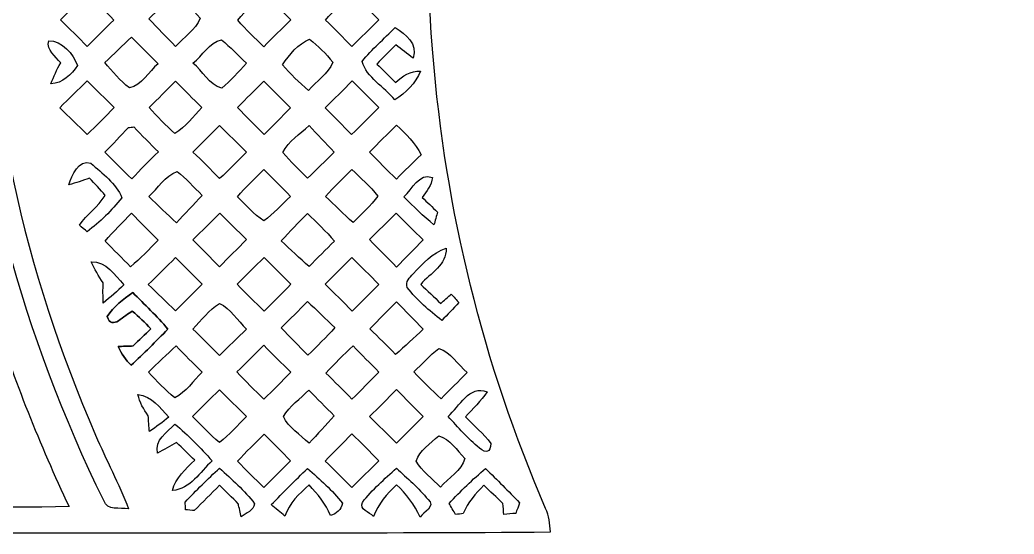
# Model space of a CAD drawing. Header units: centimetres. Extents: x -6 to 6, y -12.7 to 12.7.
# Drawn here: x -1.76 to 5.95, y -12.66 to -8.67 of the extents above; entities that cross this region are included whole.
import ezdxf

# ---------------------------------------------------------------- set-up
doc = ezdxf.new("R2010")
doc.units = ezdxf.units.CM
doc.header["$MEASUREMENT"] = 0
doc.layers.add('Camada 1', color=7, linetype='Continuous')

msp = doc.modelspace()

# ---------------------------------------------------------------- linework, layer by layer
at = {"layer": 'Camada 1', "color": 156}
for points, knots in [([(-5.97712, 12.61145), (-5.87657, 12.67354), (-5.75556, 12.64955), (-5.64373, 12.65342), (-5.64373, 12.65342), (-2.46803, 12.65166), (0.70767, 12.65484), (3.88301, 12.65166), (3.88301, 12.65166), (4.02802, 12.65696), (4.10527, 12.50844), (4.10491, 12.38073), (4.10491, 12.38073), (4.2552, 12.37403), (4.35044, 12.23256), (4.31799, 12.08898), (4.31799, 12.08898), (4.38572, 12.06394), (4.47462, 12.059), (4.51343, 11.98809), (4.51343, 11.98809), (4.55259, 11.92882), (4.53777, 11.85368), (4.5413, 11.78665), (4.5413, 11.78665), (4.69053, 11.77148), (4.77166, 11.63143), (4.74132, 11.49067), (4.74132, 11.49067), (4.80024, 11.45469), (4.88032, 11.43282), (4.90607, 11.36085), (4.90607, 11.36085), (4.94383, 11.29841), (4.91525, 11.22891), (4.89902, 11.16506), (4.89902, 11.16506), (4.96393, 11.13401), (5.04895, 11.11566), (5.08105, 11.04229), (5.08105, 11.04229), (5.12268, 10.97386), (5.0934, 10.89377), (5.07858, 10.82251), (5.07858, 10.82251), (5.13715, 10.79323), (5.20805, 10.77312), (5.24191, 10.71174), (5.24191, 10.71174), (5.29412, 10.64718), (5.26167, 10.56357), (5.24756, 10.4916), (5.24756, 10.4916), (5.30754, 10.45351), (5.37915, 10.41717), (5.39925, 10.34238), (5.39925, 10.34238), (5.43031, 10.275), (5.38373, 10.2055), (5.36928, 10.14059), (5.36928, 10.14059), (5.46135, 10.10884), (5.51885, 10.0344), (5.54955, 9.9448), (5.54955, 9.9448), (5.53366, 9.89541), (5.51885, 9.84566), (5.50438, 9.79592), (5.50438, 9.79592), (5.55449, 9.74831), (5.63068, 9.70808), (5.63562, 9.63048), (5.63562, 9.63048), (5.63845, 9.54122), (5.58765, 9.44033), (5.67513, 9.37471), (5.67513, 9.37471), (5.7605, 9.29357), (5.73088, 9.17186), (5.66208, 9.09072), (5.66208, 9.09072), (5.71641, 9.04487), (5.78696, 9.00324), (5.80002, 8.92633), (5.80002, 8.92633), (5.82436, 8.8466), (5.76932, 8.77675), (5.7291, 8.71361), (5.7291, 8.71361), (5.76579, 8.68009), (5.8039, 8.64729), (5.83564, 8.60813), (5.83564, 8.60813), (5.87058, 8.51746), (5.8314, 8.4268), (5.78908, 8.34707), (5.78908, 8.34707), (5.81659, 8.3259), (5.84446, 8.30509), (5.87268, 8.28428), (5.87268, 8.28428), (5.90549, 8.1802), (5.87375, 8.07896), (5.83282, 7.983), (5.83282, 7.983), (5.87162, 7.92056), (5.91431, 7.86024), (5.95066, 7.79604), (5.95066, 7.79604), (5.9175, 7.73499), (5.88186, 7.67503), (5.8427, 7.61753), (5.8427, 7.61753), (5.87974, 7.56214), (5.93831, 7.5124), (5.9443, 7.4422), (5.9443, 7.4422), (5.9309, 7.37658), (5.88926, 7.32189), (5.86527, 7.26052), (5.86527, 7.26052), (5.88186, 7.20302), (5.91007, 7.14903), (5.92313, 7.09012), (5.92313, 7.09012), (5.92949, 7.00475), (5.86317, 6.94619), (5.80884, 6.89151), (5.80884, 6.89151), (5.85328, 6.82837), (5.92242, 6.75674), (5.8935, 6.67208), (5.8935, 6.67208), (5.87869, 6.604), (5.81942, 6.56166), (5.77285, 6.51544), (5.77285, 6.51544), (5.88327, 6.40715), (5.86809, 6.22406), (5.73687, 6.14009), (5.73687, 6.14009), (5.78379, 6.06531), (5.80495, 5.97887), (5.78555, 5.89104), (5.78555, 5.89104), (5.55059, 3.70628), (4.6743, 1.64041), (3.54224, -0.22436), (3.54224, -0.22436), (2.84514, -1.43968), (2.31281, -2.74813), (1.9371, -4.09716), (1.9371, -4.09716), (1.50636, -5.66454), (1.30844, -7.30532), (1.44392, -8.92844), (1.44392, -8.92844), (1.54164, -10.14306), (1.83373, -11.34321), (2.3188, -12.46152), (2.3188, -12.46152), (2.34631, -12.51795), (2.3502, -12.58147), (2.35654, -12.64391), (2.35654, -12.64391), (-0.34536, -12.66048), (-3.04835, -12.6432), (-5.75062, -12.65061), (-5.75062, -12.65061), (-5.82824, -12.65273), (-5.90727, -12.64813), (-5.97712, -12.61075), (-5.97712, -12.61075), (-5.97675, -4.20334), (-5.97641, 4.20404), (-5.97712, 12.61145)], [0, 0, 0, 0, 0.0222222, 0.0222222, 0.0222222, 0.0222222, 0.0444444, 0.0444444, 0.0444444, 0.0444444, 0.0666667, 0.0666667, 0.0666667, 0.0666667, 0.0888889, 0.0888889, 0.0888889, 0.0888889, 0.1111111, 0.1111111, 0.1111111, 0.1111111, 0.1333333, 0.1333333, 0.1333333, 0.1333333, 0.1555556, 0.1555556, 0.1555556, 0.1555556, 0.1777778, 0.1777778, 0.1777778, 0.1777778, 0.2, 0.2, 0.2, 0.2, 0.2222222, 0.2222222, 0.2222222, 0.2222222, 0.2444444, 0.2444444, 0.2444444, 0.2444444, 0.2666667, 0.2666667, 0.2666667, 0.2666667, 0.2888889, 0.2888889, 0.2888889, 0.2888889, 0.3111111, 0.3111111, 0.3111111, 0.3111111, 0.3333333, 0.3333333, 0.3333333, 0.3333333, 0.3555556, 0.3555556, 0.3555556, 0.3555556, 0.3777778, 0.3777778, 0.3777778, 0.3777778, 0.4, 0.4, 0.4, 0.4, 0.4222222, 0.4222222, 0.4222222, 0.4222222, 0.4444444, 0.4444444, 0.4444444, 0.4444444, 0.4666667, 0.4666667, 0.4666667, 0.4666667, 0.4888889, 0.4888889, 0.4888889, 0.4888889, 0.5111111, 0.5111111, 0.5111111, 0.5111111, 0.5333333, 0.5333333, 0.5333333, 0.5333333, 0.5555556, 0.5555556, 0.5555556, 0.5555556, 0.5777778, 0.5777778, 0.5777778, 0.5777778, 0.6, 0.6, 0.6, 0.6, 0.6222222, 0.6222222, 0.6222222, 0.6222222, 0.6444444, 0.6444444, 0.6444444, 0.6444444, 0.6666667, 0.6666667, 0.6666667, 0.6666667, 0.6888889, 0.6888889, 0.6888889, 0.6888889, 0.7111111, 0.7111111, 0.7111111, 0.7111111, 0.7333333, 0.7333333, 0.7333333, 0.7333333, 0.7555556, 0.7555556, 0.7555556, 0.7555556, 0.7777778, 0.7777778, 0.7777778, 0.7777778, 0.8, 0.8, 0.8, 0.8, 0.8222222, 0.8222222, 0.8222222, 0.8222222, 0.8444444, 0.8444444, 0.8444444, 0.8444444, 0.8666667, 0.8666667, 0.8666667, 0.8666667, 0.8888889, 0.8888889, 0.8888889, 0.8888889, 0.9111111, 0.9111111, 0.9111111, 0.9111111, 0.9333333, 0.9333333, 0.9333333, 0.9333333, 0.9555556, 0.9555556, 0.9555556, 0.9555556, 1, 1, 1, 1]), ([(3.18981, 12.46187), (3.18981, 12.46187), (3.18981, 12.46187), (3.18981, 12.46187), (3.18981, 12.46187), (3.57823, 12.0463), (3.93276, 11.59827), (4.23016, 11.11285), (4.23016, 11.11285), (4.91348, 10.00794), (5.30331, 8.71078), (5.27649, 7.40762), (5.27649, 7.40762), (5.27295, 6.6107), (5.07259, 5.83247), (4.87539, 5.06552), (4.87539, 5.06552), (4.65912, 4.26225), (4.3635, 3.47627), (3.95111, 2.75201), (3.95111, 2.75201), (3.59409, 2.1216), (3.15736, 1.53775), (2.66805, 1.00365), (2.66805, 1.00365), (2.29164, 0.57996), (1.86584, 0.20284), (1.49436, -0.22577), (1.49436, -0.22577), (0.49318, -1.33173), (-0.38664, -2.54599), (-1.14511, -3.8301), (-1.14511, -3.8301), (-1.89335, -5.19606), (-2.22815, -6.77333), (-2.16853, -8.32555), (-2.16853, -8.32555), (-2.11349, -9.73912), (-1.73002, -11.13155), (-1.10737, -12.39872), (-1.10737, -12.39872), (-1.07879, -12.48304), (-0.98071, -12.4527), (-0.91369, -12.46328), (-0.91369, -12.46328), (-0.98953, -12.26855), (-1.08973, -12.08475), (-1.16981, -11.89214), (-1.16981, -11.89214), (-1.72261, -10.62708), (-2.032, -9.25018), (-2.02177, -7.86765), (-2.02177, -7.86765), (-1.99707, -6.47381), (-1.6591, -5.07576), (-0.9779, -3.85514), (-0.9779, -3.85514), (-0.2166, -2.57281), (0.66781, -1.36243), (1.67323, -0.26034), (1.67323, -0.26034), (2.06974, 0.18908), (2.52165, 0.58666), (2.91287, 1.04104), (2.91287, 1.04104), (3.39443, 1.58537), (3.82198, 2.17981), (4.16806, 2.81939), (4.16806, 2.81939), (4.53989, 3.50166), (4.81224, 4.23474), (5.01755, 4.98298), (5.01755, 4.98298), (5.18018, 5.59647), (5.33118, 6.21595), (5.40278, 6.84776), (5.40278, 6.84776), (5.42642, 7.04532), (5.41197, 7.24534), (5.44159, 7.44254), (5.44159, 7.44254), (5.41867, 7.7477), (5.42924, 8.05532), (5.38127, 8.35836), (5.38127, 8.35836), (5.19182, 9.89541), (4.44887, 11.33475), (3.39901, 12.46152), (3.39901, 12.46152), (3.3288, 12.46116), (3.25931, 12.46116), (3.18981, 12.46187)], [0, 0, 0, 0, 0.0416667, 0.0416667, 0.0416667, 0.0416667, 0.0833333, 0.0833333, 0.0833333, 0.0833333, 0.125, 0.125, 0.125, 0.125, 0.1666667, 0.1666667, 0.1666667, 0.1666667, 0.2083333, 0.2083333, 0.2083333, 0.2083333, 0.25, 0.25, 0.25, 0.25, 0.2916667, 0.2916667, 0.2916667, 0.2916667, 0.3333333, 0.3333333, 0.3333333, 0.3333333, 0.375, 0.375, 0.375, 0.375, 0.4166667, 0.4166667, 0.4166667, 0.4166667, 0.4583333, 0.4583333, 0.4583333, 0.4583333, 0.5, 0.5, 0.5, 0.5, 0.5416667, 0.5416667, 0.5416667, 0.5416667, 0.5833333, 0.5833333, 0.5833333, 0.5833333, 0.625, 0.625, 0.625, 0.625, 0.6666667, 0.6666667, 0.6666667, 0.6666667, 0.7083333, 0.7083333, 0.7083333, 0.7083333, 0.75, 0.75, 0.75, 0.75, 0.7916667, 0.7916667, 0.7916667, 0.7916667, 0.8333333, 0.8333333, 0.8333333, 0.8333333, 0.875, 0.875, 0.875, 0.875, 0.9166667, 0.9166667, 0.9166667, 0.9166667, 1, 1, 1, 1]), ([(-1.44144, -8.67268), (-1.44144, -8.67268), (-1.44144, -8.67268), (-1.44144, -8.67268), (-1.44144, -8.67268), (-1.37195, -8.74077), (-1.30245, -8.80921), (-1.23437, -8.87906), (-1.23437, -8.87906), (-1.16662, -8.80957), (-1.09784, -8.74077), (-1.02799, -8.67339), (-1.02799, -8.67339), (-1.09677, -8.60283), (-1.16592, -8.53298), (-1.23506, -8.46278), (-1.23506, -8.46278), (-1.30352, -8.53298), (-1.37337, -8.60178), (-1.44144, -8.67268)], [0, 0, 0, 0, 0.1666667, 0.1666667, 0.1666667, 0.1666667, 0.3333333, 0.3333333, 0.3333333, 0.3333333, 0.5, 0.5, 0.5, 0.5, 0.6666667, 0.6666667, 0.6666667, 0.6666667, 1, 1, 1, 1]), ([(-0.55421, -8.46313), (-0.55421, -8.46313), (-0.55421, -8.46313), (-0.55421, -8.46313), (-0.55421, -8.46313), (-0.62159, -8.53015), (-0.68862, -8.5972), (-0.75671, -8.66352), (-0.75671, -8.66352), (-0.68932, -8.73653), (-0.61948, -8.80674), (-0.55033, -8.87801), (-0.55033, -8.87801), (-0.48789, -8.80568), (-0.39299, -8.75205), (-0.35947, -8.65998), (-0.35947, -8.65998), (-0.41839, -8.58838), (-0.48753, -8.52664), (-0.55421, -8.46313)], [0, 0, 0, 0, 0.1666667, 0.1666667, 0.1666667, 0.1666667, 0.3333333, 0.3333333, 0.3333333, 0.3333333, 0.5, 0.5, 0.5, 0.5, 0.6666667, 0.6666667, 0.6666667, 0.6666667, 1, 1, 1, 1]), ([(-0.06631, -8.67445), (-0.06631, -8.67445), (-0.06631, -8.67445), (-0.06631, -8.67445), (-0.06631, -8.67445), (-0.00528, -8.74854), (0.06667, -8.81274), (0.13475, -8.88047), (0.13475, -8.88047), (0.20355, -8.80991), (0.2734, -8.74077), (0.34395, -8.67233), (0.34395, -8.67233), (0.27552, -8.60142), (0.20601, -8.53193), (0.13687, -8.46208), (0.13687, -8.46208), (0.06702, -8.53086), (-0.00706, -8.59613), (-0.06631, -8.67445)], [0, 0, 0, 0, 0.1666667, 0.1666667, 0.1666667, 0.1666667, 0.3333333, 0.3333333, 0.3333333, 0.3333333, 0.5, 0.5, 0.5, 0.5, 0.6666667, 0.6666667, 0.6666667, 0.6666667, 1, 1, 1, 1]), ([(0.611, -8.67339), (0.611, -8.67339), (0.611, -8.67339), (0.611, -8.67339), (0.611, -8.67339), (0.68085, -8.74041), (0.7493, -8.80957), (0.81633, -8.87976), (0.81633, -8.87976), (0.88618, -8.81062), (0.95603, -8.74182), (1.02588, -8.67304), (1.02588, -8.67304), (0.95708, -8.60178), (0.88688, -8.53227), (0.81704, -8.46278), (0.81704, -8.46278), (0.74824, -8.53298), (0.67944, -8.60319), (0.611, -8.67339)], [0, 0, 0, 0, 0.1666667, 0.1666667, 0.1666667, 0.1666667, 0.3333333, 0.3333333, 0.3333333, 0.3333333, 0.5, 0.5, 0.5, 0.5, 0.6666667, 0.6666667, 0.6666667, 0.6666667, 1, 1, 1, 1]), ([(1.15147, -8.7323), (1.15147, -8.7323), (1.15147, -8.7323), (1.15147, -8.7323), (1.15147, -8.7323), (1.06539, -8.81873), (0.97296, -8.89987), (0.89534, -8.99478), (0.89534, -8.99478), (0.93203, -9.1193), (1.0682, -9.19198), (1.14969, -9.29181), (1.14969, -9.29181), (1.23437, -9.23678), (1.31056, -9.16515), (1.34937, -9.06992), (1.34937, -9.06992), (1.27105, -9.06356), (1.21038, -9.10766), (1.15605, -9.15775), (1.15605, -9.15775), (1.10771, -9.10978), (1.05974, -9.0618), (1.01141, -9.01452), (1.01141, -9.01452), (1.05938, -8.96408), (1.10808, -8.91433), (1.15746, -8.86495), (1.15746, -8.86495), (1.2012, -8.89952), (1.24566, -8.93409), (1.2908, -8.96796), (1.2908, -8.96796), (1.33173, -8.85472), (1.23331, -8.78592), (1.15147, -8.7323)], [0, 0, 0, 0, 0.1, 0.1, 0.1, 0.1, 0.2, 0.2, 0.2, 0.2, 0.3, 0.3, 0.3, 0.3, 0.4, 0.4, 0.4, 0.4, 0.5, 0.5, 0.5, 0.5, 0.6, 0.6, 0.6, 0.6, 0.7, 0.7, 0.7, 0.7, 0.8, 0.8, 0.8, 0.8, 1, 1, 1, 1]), ([(-1.53387, -8.83496), (-1.53387, -8.83496), (-1.53387, -8.83496), (-1.53387, -8.83496), (-1.53387, -8.83496), (-1.55187, -8.90975), (-1.48061, -8.95385), (-1.44073, -9.00535), (-1.44073, -9.00535), (-1.47002, -9.05722), (-1.49647, -9.11119), (-1.51623, -9.16798), (-1.51623, -9.16798), (-1.42451, -9.16445), (-1.3589, -9.09637), (-1.30915, -9.02616), (-1.30915, -9.02616), (-1.34549, -8.93726), (-1.4284, -8.83038), (-1.53387, -8.83496)], [0, 0, 0, 0, 0.1666667, 0.1666667, 0.1666667, 0.1666667, 0.3333333, 0.3333333, 0.3333333, 0.3333333, 0.5, 0.5, 0.5, 0.5, 0.6666667, 0.6666667, 0.6666667, 0.6666667, 1, 1, 1, 1]), ([(-1.0996, -9.00394), (-1.0996, -9.00394), (-1.0996, -9.00394), (-1.0996, -9.00394), (-1.0996, -9.00394), (-1.03823, -9.07133), (-0.98, -9.1433), (-0.90805, -9.20009), (-0.90805, -9.20009), (-0.81104, -9.17999), (-0.75952, -9.07238), (-0.68545, -9.01242), (-0.68545, -9.01242), (-0.75459, -8.94396), (-0.82373, -8.87589), (-0.89076, -8.80568), (-0.89076, -8.80568), (-0.96097, -8.87095), (-1.03011, -8.93797), (-1.0996, -9.00394)], [0, 0, 0, 0, 0.1666667, 0.1666667, 0.1666667, 0.1666667, 0.3333333, 0.3333333, 0.3333333, 0.3333333, 0.5, 0.5, 0.5, 0.5, 0.6666667, 0.6666667, 0.6666667, 0.6666667, 1, 1, 1, 1]), ([(-0.41521, -9.00711), (-0.41521, -9.00711), (-0.41521, -9.00711), (-0.41521, -9.00711), (-0.41521, -9.00711), (-0.34149, -9.07026), (-0.28963, -9.17363), (-0.19261, -9.20184), (-0.19261, -9.20184), (-0.12206, -9.14435), (-0.06278, -9.07486), (-0.00105, -9.00852), (-0.00105, -9.00852), (-0.0649, -8.94715), (-0.12488, -8.88188), (-0.19437, -8.82685), (-0.19437, -8.82685), (-0.28892, -8.84802), (-0.34079, -8.95103), (-0.41521, -9.00711)], [0, 0, 0, 0, 0.1666667, 0.1666667, 0.1666667, 0.1666667, 0.3333333, 0.3333333, 0.3333333, 0.3333333, 0.5, 0.5, 0.5, 0.5, 0.6666667, 0.6666667, 0.6666667, 0.6666667, 1, 1, 1, 1]), ([(0.27869, -9.02017), (0.27869, -9.02017), (0.27869, -9.02017), (0.27869, -9.02017), (0.27869, -9.02017), (0.33867, -9.09319), (0.40993, -9.15563), (0.47978, -9.21948), (0.47978, -9.21948), (0.54151, -9.14681), (0.63324, -9.09109), (0.66815, -9.00041), (0.66815, -9.00041), (0.6156, -8.93444), (0.55597, -8.87411), (0.4893, -8.82297), (0.4893, -8.82297), (0.39828, -8.85577), (0.33301, -8.94291), (0.27869, -9.02017)], [0, 0, 0, 0, 0.1666667, 0.1666667, 0.1666667, 0.1666667, 0.3333333, 0.3333333, 0.3333333, 0.3333333, 0.5, 0.5, 0.5, 0.5, 0.6666667, 0.6666667, 0.6666667, 0.6666667, 1, 1, 1, 1]), ([(-1.44673, -9.35319), (-1.44673, -9.35319), (-1.44673, -9.35319), (-1.44673, -9.35319), (-1.44673, -9.35319), (-1.37795, -9.42445), (-1.30598, -9.49289), (-1.23472, -9.56203), (-1.23472, -9.56203), (-1.16487, -9.49254), (-1.09502, -9.42304), (-1.02658, -9.35214), (-1.02658, -9.35214), (-1.09643, -9.28334), (-1.16521, -9.21349), (-1.23472, -9.14435), (-1.23472, -9.14435), (-1.30598, -9.21315), (-1.37653, -9.28299), (-1.44673, -9.35319)], [0, 0, 0, 0, 0.1666667, 0.1666667, 0.1666667, 0.1666667, 0.3333333, 0.3333333, 0.3333333, 0.3333333, 0.5, 0.5, 0.5, 0.5, 0.6666667, 0.6666667, 0.6666667, 0.6666667, 1, 1, 1, 1]), ([(-0.7553, -9.35214), (-0.7553, -9.35214), (-0.7553, -9.35214), (-0.7553, -9.35214), (-0.7553, -9.35214), (-0.69074, -9.42057), (-0.6283, -9.49147), (-0.55597, -9.55216), (-0.55597, -9.55216), (-0.47237, -9.50136), (-0.41205, -9.42233), (-0.34536, -9.35214), (-0.34536, -9.35214), (-0.41451, -9.28475), (-0.4826, -9.21561), (-0.55104, -9.14788), (-0.55104, -9.14788), (-0.61877, -9.21631), (-0.6865, -9.28441), (-0.7553, -9.35214)], [0, 0, 0, 0, 0.1666667, 0.1666667, 0.1666667, 0.1666667, 0.3333333, 0.3333333, 0.3333333, 0.3333333, 0.5, 0.5, 0.5, 0.5, 0.6666667, 0.6666667, 0.6666667, 0.6666667, 1, 1, 1, 1]), ([(-0.0702, -9.35214), (-0.0702, -9.35214), (-0.0702, -9.35214), (-0.0702, -9.35214), (-0.0702, -9.35214), (-0.00282, -9.42304), (0.06667, -9.49218), (0.13723, -9.56027), (0.13723, -9.56027), (0.2053, -9.49147), (0.27374, -9.4234), (0.34113, -9.35389), (0.34113, -9.35389), (0.27164, -9.28582), (0.20284, -9.21666), (0.13441, -9.14788), (0.13441, -9.14788), (0.06526, -9.21526), (-0.00212, -9.28404), (-0.0702, -9.35214)], [0, 0, 0, 0, 0.1666667, 0.1666667, 0.1666667, 0.1666667, 0.3333333, 0.3333333, 0.3333333, 0.3333333, 0.5, 0.5, 0.5, 0.5, 0.6666667, 0.6666667, 0.6666667, 0.6666667, 1, 1, 1, 1]), ([(0.60995, -9.3546), (0.60995, -9.3546), (0.60995, -9.3546), (0.60995, -9.3546), (0.60995, -9.3546), (0.67768, -9.42374), (0.74612, -9.49254), (0.81455, -9.56168), (0.81455, -9.56168), (0.88511, -9.49184), (0.95603, -9.42233), (1.02517, -9.35107), (1.02517, -9.35107), (0.95637, -9.28193), (0.88759, -9.21315), (0.81774, -9.14541), (0.81774, -9.14541), (0.74894, -9.21561), (0.68014, -9.28582), (0.60995, -9.3546)], [0, 0, 0, 0, 0.1666667, 0.1666667, 0.1666667, 0.1666667, 0.3333333, 0.3333333, 0.3333333, 0.3333333, 0.5, 0.5, 0.5, 0.5, 0.6666667, 0.6666667, 0.6666667, 0.6666667, 1, 1, 1, 1]), ([(-0.91617, -9.50665), (-0.91617, -9.50665), (-0.91617, -9.50665), (-0.91617, -9.50665), (-0.91617, -9.50665), (-0.97579, -9.57155), (-1.03681, -9.63507), (-1.09748, -9.69926), (-1.09748, -9.69926), (-1.02834, -9.76736), (-0.96026, -9.83684), (-0.89005, -9.90423), (-0.89005, -9.90423), (-0.82196, -9.83438), (-0.75318, -9.76524), (-0.68367, -9.6968), (-0.68367, -9.6968), (-0.74682, -9.63153), (-0.81138, -9.56768), (-0.87417, -9.50277), (-0.87417, -9.50277), (-0.88477, -9.50382), (-0.90557, -9.5056), (-0.91617, -9.50665)], [0, 0, 0, 0, 0.1428571, 0.1428571, 0.1428571, 0.1428571, 0.2857143, 0.2857143, 0.2857143, 0.2857143, 0.4285714, 0.4285714, 0.4285714, 0.4285714, 0.5714286, 0.5714286, 0.5714286, 0.5714286, 0.7142857, 0.7142857, 0.7142857, 0.7142857, 1, 1, 1, 1]), ([(-0.41521, -9.69751), (-0.41521, -9.69751), (-0.41521, -9.69751), (-0.41521, -9.69751), (-0.41521, -9.69751), (-0.34536, -9.76524), (-0.27727, -9.83438), (-0.20849, -9.90353), (-0.20849, -9.90353), (-0.13864, -9.8358), (-0.06984, -9.76665), (-0.00034, -9.69892), (-0.00034, -9.69892), (-0.0695, -9.62837), (-0.13935, -9.55922), (-0.20954, -9.49113), (-0.20954, -9.49113), (-0.27834, -9.55957), (-0.34712, -9.628), (-0.41521, -9.69751)], [0, 0, 0, 0, 0.1666667, 0.1666667, 0.1666667, 0.1666667, 0.3333333, 0.3333333, 0.3333333, 0.3333333, 0.5, 0.5, 0.5, 0.5, 0.6666667, 0.6666667, 0.6666667, 0.6666667, 1, 1, 1, 1]), ([(0.28222, -9.69997), (0.28222, -9.69997), (0.28222, -9.69997), (0.28222, -9.69997), (0.28222, -9.69997), (0.33972, -9.77229), (0.40886, -9.83473), (0.47378, -9.90106), (0.47378, -9.90106), (0.54327, -9.83438), (0.61066, -9.76595), (0.6798, -9.69926), (0.6798, -9.69926), (0.61453, -9.63012), (0.54926, -9.56132), (0.48472, -9.49218), (0.48472, -9.49218), (0.41451, -9.55781), (0.32666, -9.61214), (0.28222, -9.69997)], [0, 0, 0, 0, 0.1666667, 0.1666667, 0.1666667, 0.1666667, 0.3333333, 0.3333333, 0.3333333, 0.3333333, 0.5, 0.5, 0.5, 0.5, 0.6666667, 0.6666667, 0.6666667, 0.6666667, 1, 1, 1, 1]), ([(0.9532, -9.69856), (0.9532, -9.69856), (0.9532, -9.69856), (0.9532, -9.69856), (0.9532, -9.69856), (1.022, -9.76841), (1.09149, -9.83791), (1.16204, -9.90635), (1.16204, -9.90635), (1.22555, -9.8432), (1.28834, -9.77935), (1.35361, -9.71797), (1.35361, -9.71797), (1.30986, -9.62625), (1.23472, -9.55745), (1.16311, -9.48796), (1.16311, -9.48796), (1.0929, -9.55781), (1.022, -9.62695), (0.9532, -9.69856)], [0, 0, 0, 0, 0.1666667, 0.1666667, 0.1666667, 0.1666667, 0.3333333, 0.3333333, 0.3333333, 0.3333333, 0.5, 0.5, 0.5, 0.5, 0.6666667, 0.6666667, 0.6666667, 0.6666667, 1, 1, 1, 1]), ([(-1.37724, -9.95079), (-1.37724, -9.95079), (-1.37724, -9.95079), (-1.37724, -9.95079), (-1.37724, -9.95079), (-1.32291, -9.93668), (-1.26965, -9.91904), (-1.21708, -9.89965), (-1.21708, -9.89965), (-1.17581, -9.94339), (-1.13312, -9.98643), (-1.09573, -10.03477), (-1.09573, -10.03477), (-1.15111, -10.12119), (-1.23754, -10.18117), (-1.29611, -10.26548), (-1.29611, -10.26548), (-1.28093, -10.27782), (-1.25095, -10.30252), (-1.23577, -10.31487), (-1.23577, -10.31487), (-1.13454, -10.24042), (-1.04634, -10.14906), (-0.96626, -10.0524), (-0.96626, -10.0524), (-1.00999, -9.94021), (-1.11865, -9.86296), (-1.20685, -9.78358), (-1.20685, -9.78358), (-1.30315, -9.7536), (-1.35361, -9.87812), (-1.37724, -9.95079)], [0, 0, 0, 0, 0.1111111, 0.1111111, 0.1111111, 0.1111111, 0.2222222, 0.2222222, 0.2222222, 0.2222222, 0.3333333, 0.3333333, 0.3333333, 0.3333333, 0.4444444, 0.4444444, 0.4444444, 0.4444444, 0.5555556, 0.5555556, 0.5555556, 0.5555556, 0.6666667, 0.6666667, 0.6666667, 0.6666667, 0.7777778, 0.7777778, 0.7777778, 0.7777778, 1, 1, 1, 1]), ([(-0.75671, -10.04252), (-0.75671, -10.04252), (-0.75671, -10.04252), (-0.75671, -10.04252), (-0.75671, -10.04252), (-0.68615, -10.11061), (-0.61595, -10.17905), (-0.54363, -10.24573), (-0.54363, -10.24573), (-0.4773, -10.17481), (-0.40957, -10.10532), (-0.3443, -10.03335), (-0.3443, -10.03335), (-0.40852, -9.9702), (-0.46777, -9.90211), (-0.53869, -9.84708), (-0.53869, -9.84708), (-0.63112, -9.88342), (-0.6865, -9.9762), (-0.75671, -10.04252)], [0, 0, 0, 0, 0.1666667, 0.1666667, 0.1666667, 0.1666667, 0.3333333, 0.3333333, 0.3333333, 0.3333333, 0.5, 0.5, 0.5, 0.5, 0.6666667, 0.6666667, 0.6666667, 0.6666667, 1, 1, 1, 1]), ([(-0.0702, -10.04359), (-0.0702, -10.04359), (-0.0702, -10.04359), (-0.0702, -10.04359), (-0.0702, -10.04359), (-0.00494, -10.10813), (0.05644, -10.17905), (0.13404, -10.2302), (0.13404, -10.2302), (0.21061, -10.17622), (0.27305, -10.10532), (0.34042, -10.04076), (0.34042, -10.04076), (0.27269, -9.97055), (0.20389, -9.90141), (0.13511, -9.83262), (0.13511, -9.83262), (0.06349, -9.89999), (-0.00494, -9.96984), (-0.0702, -10.04359)], [0, 0, 0, 0, 0.1666667, 0.1666667, 0.1666667, 0.1666667, 0.3333333, 0.3333333, 0.3333333, 0.3333333, 0.5, 0.5, 0.5, 0.5, 0.6666667, 0.6666667, 0.6666667, 0.6666667, 1, 1, 1, 1]), ([(0.61136, -10.04076), (0.61136, -10.04076), (0.61136, -10.04076), (0.61136, -10.04076), (0.61136, -10.04076), (0.68297, -10.10849), (0.75318, -10.17763), (0.82549, -10.24466), (0.82549, -10.24466), (0.89041, -10.17658), (0.96343, -10.11519), (1.01811, -10.03828), (1.01811, -10.03828), (0.95778, -9.96244), (0.88547, -9.89858), (0.81667, -9.83156), (0.81667, -9.83156), (0.74789, -9.90106), (0.67944, -9.97055), (0.61136, -10.04076)], [0, 0, 0, 0, 0.1666667, 0.1666667, 0.1666667, 0.1666667, 0.3333333, 0.3333333, 0.3333333, 0.3333333, 0.5, 0.5, 0.5, 0.5, 0.6666667, 0.6666667, 0.6666667, 0.6666667, 1, 1, 1, 1]), ([(1.22061, -10.04359), (1.22061, -10.04359), (1.22061, -10.04359), (1.22061, -10.04359), (1.22061, -10.04359), (1.29433, -10.12013), (1.37054, -10.19457), (1.45308, -10.26195), (1.45308, -10.26195), (1.46015, -10.23725), (1.47355, -10.18716), (1.48061, -10.16246), (1.48061, -10.16246), (1.44073, -10.12437), (1.40088, -10.08591), (1.36102, -10.04887), (1.36102, -10.04887), (1.39276, -10.00054), (1.43756, -9.95539), (1.44073, -9.89436), (1.44073, -9.89436), (1.33667, -9.85555), (1.28481, -9.98502), (1.22061, -10.04359)], [0, 0, 0, 0, 0.1428571, 0.1428571, 0.1428571, 0.1428571, 0.2857143, 0.2857143, 0.2857143, 0.2857143, 0.4285714, 0.4285714, 0.4285714, 0.4285714, 0.5714286, 0.5714286, 0.5714286, 0.5714286, 0.7142857, 0.7142857, 0.7142857, 0.7142857, 1, 1, 1, 1]), ([(-1.09714, -10.38789), (-1.09714, -10.38789), (-1.09714, -10.38789), (-1.09714, -10.38789), (-1.09714, -10.38789), (-1.03046, -10.45386), (-0.96448, -10.52054), (-0.89853, -10.58791), (-0.89853, -10.58791), (-0.82444, -10.52125), (-0.75318, -10.45138), (-0.68403, -10.37978), (-0.68403, -10.37978), (-0.75388, -10.31098), (-0.82337, -10.2422), (-0.89076, -10.17198), (-0.89076, -10.17198), (-0.96202, -10.24149), (-1.03222, -10.31239), (-1.09714, -10.38789)], [0, 0, 0, 0, 0.1666667, 0.1666667, 0.1666667, 0.1666667, 0.3333333, 0.3333333, 0.3333333, 0.3333333, 0.5, 0.5, 0.5, 0.5, 0.6666667, 0.6666667, 0.6666667, 0.6666667, 1, 1, 1, 1]), ([(-0.41592, -10.37766), (-0.41592, -10.37766), (-0.41592, -10.37766), (-0.41592, -10.37766), (-0.41592, -10.37766), (-0.34783, -10.44751), (-0.27869, -10.51701), (-0.2099, -10.58686), (-0.2099, -10.58686), (-0.1397, -10.51665), (-0.06984, -10.44645), (-0.0007, -10.3759), (-0.0007, -10.3759), (-0.06984, -10.30781), (-0.13899, -10.23972), (-0.20813, -10.17198), (-0.20813, -10.17198), (-0.27622, -10.24149), (-0.34571, -10.30993), (-0.41592, -10.37766)], [0, 0, 0, 0, 0.1666667, 0.1666667, 0.1666667, 0.1666667, 0.3333333, 0.3333333, 0.3333333, 0.3333333, 0.5, 0.5, 0.5, 0.5, 0.6666667, 0.6666667, 0.6666667, 0.6666667, 1, 1, 1, 1]), ([(0.26952, -10.38684), (0.26952, -10.38684), (0.26952, -10.38684), (0.26952, -10.38684), (0.26952, -10.38684), (0.34113, -10.45316), (0.41168, -10.52054), (0.48436, -10.58579), (0.48436, -10.58579), (0.54926, -10.51877), (0.61524, -10.45209), (0.68262, -10.38754), (0.68262, -10.38754), (0.6156, -10.31309), (0.54468, -10.24183), (0.47237, -10.17305), (0.47237, -10.17305), (0.40464, -10.24395), (0.33513, -10.3138), (0.26952, -10.38684)], [0, 0, 0, 0, 0.1666667, 0.1666667, 0.1666667, 0.1666667, 0.3333333, 0.3333333, 0.3333333, 0.3333333, 0.5, 0.5, 0.5, 0.5, 0.6666667, 0.6666667, 0.6666667, 0.6666667, 1, 1, 1, 1]), ([(0.95391, -10.37624), (0.95391, -10.37624), (0.95391, -10.37624), (0.95391, -10.37624), (0.95391, -10.37624), (1.0227, -10.44787), (1.09361, -10.51806), (1.16311, -10.58932), (1.16311, -10.58932), (1.23155, -10.51913), (1.30069, -10.44892), (1.36913, -10.37836), (1.36913, -10.37836), (1.29821, -10.31063), (1.22872, -10.24149), (1.16063, -10.17093), (1.16063, -10.17093), (1.09185, -10.23937), (1.0227, -10.30746), (0.95391, -10.37624)], [0, 0, 0, 0, 0.1666667, 0.1666667, 0.1666667, 0.1666667, 0.3333333, 0.3333333, 0.3333333, 0.3333333, 0.5, 0.5, 0.5, 0.5, 0.6666667, 0.6666667, 0.6666667, 0.6666667, 1, 1, 1, 1]), ([(1.29187, -10.64119), (1.29187, -10.64119), (1.29187, -10.64119), (1.29187, -10.64119), (1.29187, -10.64119), (1.26576, -10.67047), (1.22731, -10.70292), (1.24636, -10.74773), (1.24636, -10.74773), (1.32009, -10.84721), (1.41817, -10.92553), (1.51306, -11.0042), (1.51306, -11.0042), (1.55787, -10.95798), (1.60231, -10.91177), (1.64677, -10.8652), (1.64677, -10.8652), (1.63194, -10.84896), (1.60231, -10.8158), (1.5875, -10.79923), (1.5875, -10.79923), (1.56703, -10.81722), (1.52576, -10.85285), (1.50529, -10.87084), (1.50529, -10.87084), (1.45308, -10.82216), (1.40194, -10.77277), (1.35078, -10.72373), (1.35078, -10.72373), (1.4238, -10.63625), (1.55504, -10.57239), (1.54693, -10.44222), (1.54693, -10.44222), (1.44251, -10.47925), (1.3663, -10.56286), (1.29187, -10.64119)], [0, 0, 0, 0, 0.1, 0.1, 0.1, 0.1, 0.2, 0.2, 0.2, 0.2, 0.3, 0.3, 0.3, 0.3, 0.4, 0.4, 0.4, 0.4, 0.5, 0.5, 0.5, 0.5, 0.6, 0.6, 0.6, 0.6, 0.7, 0.7, 0.7, 0.7, 0.8, 0.8, 0.8, 0.8, 1, 1, 1, 1]), ([(-1.20402, -10.5484), (-1.20402, -10.5484), (-1.20402, -10.5484), (-1.20402, -10.5484), (-1.20402, -10.5484), (-1.17827, -10.60591), (-1.14582, -10.65954), (-1.11125, -10.71245), (-1.11125, -10.71245), (-1.11371, -10.76395), (-1.11337, -10.8158), (-1.11054, -10.86801), (-1.11054, -10.86801), (-1.05445, -10.82392), (-1.00153, -10.77665), (-0.95144, -10.7262), (-0.95144, -10.7262), (-1.02234, -10.65035), (-1.08691, -10.54452), (-1.20402, -10.5484)], [0, 0, 0, 0, 0.1666667, 0.1666667, 0.1666667, 0.1666667, 0.3333333, 0.3333333, 0.3333333, 0.3333333, 0.5, 0.5, 0.5, 0.5, 0.6666667, 0.6666667, 0.6666667, 0.6666667, 1, 1, 1, 1]), ([(-0.55138, -10.5163), (-0.55138, -10.5163), (-0.55138, -10.5163), (-0.55138, -10.5163), (-0.55138, -10.5163), (-0.62159, -10.58545), (-0.69144, -10.65459), (-0.76129, -10.72409), (-0.76129, -10.72409), (-0.69108, -10.79217), (-0.62123, -10.86097), (-0.55104, -10.9287), (-0.55104, -10.9287), (-0.48224, -10.85919), (-0.41346, -10.79005), (-0.34395, -10.72127), (-0.34395, -10.72127), (-0.41275, -10.65213), (-0.48119, -10.58333), (-0.55138, -10.5163)], [0, 0, 0, 0, 0.1666667, 0.1666667, 0.1666667, 0.1666667, 0.3333333, 0.3333333, 0.3333333, 0.3333333, 0.5, 0.5, 0.5, 0.5, 0.6666667, 0.6666667, 0.6666667, 0.6666667, 1, 1, 1, 1]), ([(-0.07231, -10.72303), (-0.07231, -10.72303), (-0.07231, -10.72303), (-0.07231, -10.72303), (-0.07231, -10.72303), (-0.00316, -10.79253), (0.06631, -10.86202), (0.13687, -10.93082), (0.13687, -10.93082), (0.20601, -10.86167), (0.27515, -10.79253), (0.34466, -10.72303), (0.34466, -10.72303), (0.27552, -10.65283), (0.20601, -10.58333), (0.13616, -10.51418), (0.13616, -10.51418), (0.06561, -10.58262), (-0.00353, -10.65247), (-0.07231, -10.72303)], [0, 0, 0, 0, 0.1666667, 0.1666667, 0.1666667, 0.1666667, 0.3333333, 0.3333333, 0.3333333, 0.3333333, 0.5, 0.5, 0.5, 0.5, 0.6666667, 0.6666667, 0.6666667, 0.6666667, 1, 1, 1, 1]), ([(0.60959, -10.72091), (0.60959, -10.72091), (0.60959, -10.72091), (0.60959, -10.72091), (0.60959, -10.72091), (0.6798, -10.78971), (0.7493, -10.8599), (0.81774, -10.93082), (0.81774, -10.93082), (0.88759, -10.86202), (0.95708, -10.79324), (1.02622, -10.72409), (1.02622, -10.72409), (0.95637, -10.65318), (0.88582, -10.58367), (0.81526, -10.51418), (0.81526, -10.51418), (0.74648, -10.58298), (0.67804, -10.65213), (0.60959, -10.72091)], [0, 0, 0, 0, 0.1666667, 0.1666667, 0.1666667, 0.1666667, 0.3333333, 0.3333333, 0.3333333, 0.3333333, 0.5, 0.5, 0.5, 0.5, 0.6666667, 0.6666667, 0.6666667, 0.6666667, 1, 1, 1, 1]), ([(-1.08091, -10.97173), (-1.08091, -10.97173), (-1.08091, -10.97173), (-1.08091, -10.97173), (-1.08091, -10.97173), (-1.04315, -11.09027), (-0.94755, -10.95657), (-0.88547, -10.93223), (-0.88547, -10.93223), (-0.8329, -10.97209), (-0.78809, -11.02113), (-0.74188, -11.06874), (-0.74188, -11.06874), (-0.78775, -11.1125), (-0.83361, -11.15659), (-0.87911, -11.20104), (-0.87911, -11.20104), (-0.90769, -11.2021), (-0.96519, -11.20457), (-0.99413, -11.20563), (-0.99413, -11.20563), (-0.97225, -11.26067), (-0.93698, -11.30864), (-0.895, -11.35097), (-0.895, -11.35097), (-0.79657, -11.26067), (-0.70272, -11.16541), (-0.60959, -11.07015), (-0.60959, -11.07015), (-0.69497, -10.97033), (-0.78951, -10.87895), (-0.88229, -10.78652), (-0.88229, -10.78652), (-0.95637, -10.83875), (-1.02834, -10.89659), (-1.08091, -10.97173)], [0, 0, 0, 0, 0.1, 0.1, 0.1, 0.1, 0.2, 0.2, 0.2, 0.2, 0.3, 0.3, 0.3, 0.3, 0.4, 0.4, 0.4, 0.4, 0.5, 0.5, 0.5, 0.5, 0.6, 0.6, 0.6, 0.6, 0.7, 0.7, 0.7, 0.7, 0.8, 0.8, 0.8, 0.8, 1, 1, 1, 1]), ([(0.47237, -10.85603), (0.47237, -10.85603), (0.47237, -10.85603), (0.47237, -10.85603), (0.47237, -10.85603), (0.40534, -10.92482), (0.33725, -10.99255), (0.26846, -11.05992), (0.26846, -11.05992), (0.33655, -11.13189), (0.4071, -11.20174), (0.4759, -11.27337), (0.4759, -11.27337), (0.54715, -11.20315), (0.61806, -11.13225), (0.68579, -11.05887), (0.68579, -11.05887), (0.61419, -10.99149), (0.54434, -10.92234), (0.47237, -10.85603)], [0, 0, 0, 0, 0.1666667, 0.1666667, 0.1666667, 0.1666667, 0.3333333, 0.3333333, 0.3333333, 0.3333333, 0.5, 0.5, 0.5, 0.5, 0.6666667, 0.6666667, 0.6666667, 0.6666667, 1, 1, 1, 1]), ([(0.95673, -11.0684), (0.95673, -11.0684), (0.95673, -11.0684), (0.95673, -11.0684), (0.95673, -11.0684), (1.0234, -11.13401), (1.09044, -11.19964), (1.15569, -11.26737), (1.15569, -11.26737), (1.22802, -11.20281), (1.29857, -11.13649), (1.37018, -11.07122), (1.37018, -11.07122), (1.3014, -10.9996), (1.23189, -10.92904), (1.1624, -10.85849), (1.1624, -10.85849), (1.09395, -10.92834), (1.02446, -10.9975), (0.95673, -11.0684)], [0, 0, 0, 0, 0.1666667, 0.1666667, 0.1666667, 0.1666667, 0.3333333, 0.3333333, 0.3333333, 0.3333333, 0.5, 0.5, 0.5, 0.5, 0.6666667, 0.6666667, 0.6666667, 0.6666667, 1, 1, 1, 1]), ([(-0.41733, -11.06981), (-0.41733, -11.06981), (-0.41733, -11.06981), (-0.41733, -11.06981), (-0.41733, -11.06981), (-0.34642, -11.13613), (-0.27693, -11.20457), (-0.20884, -11.27441), (-0.20884, -11.27441), (-0.1397, -11.20563), (-0.0702, -11.13754), (0.00034, -11.07052), (0.00034, -11.07052), (-0.06984, -11.00525), (-0.12381, -10.9114), (-0.21061, -10.87084), (-0.21061, -10.87084), (-0.29138, -10.9227), (-0.34924, -11.00278), (-0.41733, -11.06981)], [0, 0, 0, 0, 0.1666667, 0.1666667, 0.1666667, 0.1666667, 0.3333333, 0.3333333, 0.3333333, 0.3333333, 0.5, 0.5, 0.5, 0.5, 0.6666667, 0.6666667, 0.6666667, 0.6666667, 1, 1, 1, 1]), ([(-2.16958, -11.67835), (-2.16958, -11.67835), (-2.16958, -11.67835), (-2.16958, -11.67835), (-2.16958, -11.67835), (-2.18546, -11.81381), (-2.16429, -11.94929), (-2.12865, -12.08017), (-2.12865, -12.08017), (-2.2927, -12.16271), (-2.48214, -12.19904), (-2.66347, -12.15989), (-2.66347, -12.15989), (-2.7933, -12.26784), (-2.93158, -12.3652), (-3.07162, -12.45975), (-3.07162, -12.45975), (-2.50647, -12.42905), (-1.94098, -12.46504), (-1.37583, -12.44706), (-1.37583, -12.44706), (-1.60301, -11.96516), (-1.80092, -11.46986), (-1.96356, -10.96256), (-1.96356, -10.96256), (-2.01999, -11.20493), (-2.15618, -11.42541), (-2.16958, -11.67835)], [0, 0, 0, 0, 0.125, 0.125, 0.125, 0.125, 0.25, 0.25, 0.25, 0.25, 0.375, 0.375, 0.375, 0.375, 0.5, 0.5, 0.5, 0.5, 0.625, 0.625, 0.625, 0.625, 0.75, 0.75, 0.75, 0.75, 1, 1, 1, 1]), ([(-0.76059, -11.40388), (-0.76059, -11.40388), (-0.76059, -11.40388), (-0.76059, -11.40388), (-0.76059, -11.40388), (-0.69427, -11.47163), (-0.63112, -11.54394), (-0.55597, -11.60322), (-0.55597, -11.60322), (-0.46884, -11.557), (-0.41134, -11.47268), (-0.34466, -11.40319), (-0.34466, -11.40319), (-0.4131, -11.33651), (-0.48048, -11.26912), (-0.54609, -11.19998), (-0.54609, -11.19998), (-0.61806, -11.26771), (-0.68896, -11.33615), (-0.76059, -11.40388)], [0, 0, 0, 0, 0.1666667, 0.1666667, 0.1666667, 0.1666667, 0.3333333, 0.3333333, 0.3333333, 0.3333333, 0.5, 0.5, 0.5, 0.5, 0.6666667, 0.6666667, 0.6666667, 0.6666667, 1, 1, 1, 1]), ([(-0.07408, -11.40178), (-0.07408, -11.40178), (-0.07408, -11.40178), (-0.07408, -11.40178), (-0.07408, -11.40178), (-0.00635, -11.4748), (0.06314, -11.5457), (0.13511, -11.6145), (0.13511, -11.6145), (0.20496, -11.54465), (0.27481, -11.4748), (0.34395, -11.40424), (0.34395, -11.40424), (0.27269, -11.33581), (0.2025, -11.26701), (0.13441, -11.19611), (0.13441, -11.19611), (0.0649, -11.26455), (-0.00423, -11.33333), (-0.07408, -11.40178)], [0, 0, 0, 0, 0.1666667, 0.1666667, 0.1666667, 0.1666667, 0.3333333, 0.3333333, 0.3333333, 0.3333333, 0.5, 0.5, 0.5, 0.5, 0.6666667, 0.6666667, 0.6666667, 0.6666667, 1, 1, 1, 1]), ([(0.61419, -11.41201), (0.61419, -11.41201), (0.61419, -11.41201), (0.61419, -11.41201), (0.61419, -11.41201), (0.68297, -11.47726), (0.74999, -11.54499), (0.81704, -11.61274), (0.81704, -11.61274), (0.8883, -11.54394), (0.95815, -11.47444), (1.02693, -11.40354), (1.02693, -11.40354), (0.95956, -11.33615), (0.89181, -11.26949), (0.8262, -11.20069), (0.8262, -11.20069), (0.75282, -11.26842), (0.68226, -11.33863), (0.61419, -11.41201)], [0, 0, 0, 0, 0.1666667, 0.1666667, 0.1666667, 0.1666667, 0.3333333, 0.3333333, 0.3333333, 0.3333333, 0.5, 0.5, 0.5, 0.5, 0.6666667, 0.6666667, 0.6666667, 0.6666667, 1, 1, 1, 1]), ([(1.48978, -11.21974), (1.48978, -11.21974), (1.48978, -11.21974), (1.48978, -11.21974), (1.48978, -11.21974), (1.42027, -11.27478), (1.36136, -11.3411), (1.29786, -11.40249), (1.29786, -11.40249), (1.3656, -11.47375), (1.4351, -11.54394), (1.50777, -11.61097), (1.50777, -11.61097), (1.57514, -11.54289), (1.64287, -11.47514), (1.71062, -11.40741), (1.71062, -11.40741), (1.63795, -11.34497), (1.58396, -11.24902), (1.48978, -11.21974)], [0, 0, 0, 0, 0.1666667, 0.1666667, 0.1666667, 0.1666667, 0.3333333, 0.3333333, 0.3333333, 0.3333333, 0.5, 0.5, 0.5, 0.5, 0.6666667, 0.6666667, 0.6666667, 0.6666667, 1, 1, 1, 1]), ([(-0.41875, -11.74784), (-0.41875, -11.74784), (-0.41875, -11.74784), (-0.41875, -11.74784), (-0.41875, -11.74784), (-0.3496, -11.81593), (-0.28434, -11.88826), (-0.20954, -11.95034), (-0.20954, -11.95034), (-0.13334, -11.89002), (-0.06843, -11.817), (0.00034, -11.74855), (0.00034, -11.74855), (-0.0702, -11.67906), (-0.1397, -11.60921), (-0.21025, -11.54041), (-0.21025, -11.54041), (-0.2801, -11.60921), (-0.34924, -11.6787), (-0.41875, -11.74784)], [0, 0, 0, 0, 0.1666667, 0.1666667, 0.1666667, 0.1666667, 0.3333333, 0.3333333, 0.3333333, 0.3333333, 0.5, 0.5, 0.5, 0.5, 0.6666667, 0.6666667, 0.6666667, 0.6666667, 1, 1, 1, 1]), ([(0.28539, -11.74784), (0.28539, -11.74784), (0.28539, -11.74784), (0.28539, -11.74784), (0.28539, -11.74784), (0.32385, -11.8364), (0.41768, -11.88861), (0.48436, -11.95563), (0.48436, -11.95563), (0.54997, -11.88437), (0.61595, -11.81417), (0.68014, -11.74184), (0.68014, -11.74184), (0.61312, -11.67659), (0.54785, -11.60992), (0.48294, -11.54324), (0.48294, -11.54324), (0.41592, -11.60955), (0.33584, -11.66741), (0.28539, -11.74784)], [0, 0, 0, 0, 0.1666667, 0.1666667, 0.1666667, 0.1666667, 0.3333333, 0.3333333, 0.3333333, 0.3333333, 0.5, 0.5, 0.5, 0.5, 0.6666667, 0.6666667, 0.6666667, 0.6666667, 1, 1, 1, 1]), ([(0.95462, -11.74855), (0.95462, -11.74855), (0.95462, -11.74855), (0.95462, -11.74855), (0.95462, -11.74855), (1.02305, -11.8184), (1.0929, -11.8872), (1.1624, -11.95634), (1.1624, -11.95634), (1.23119, -11.88614), (1.30069, -11.81664), (1.37018, -11.7475), (1.37018, -11.7475), (1.30104, -11.6787), (1.2326, -11.60885), (1.16346, -11.54007), (1.16346, -11.54007), (1.09326, -11.60885), (1.0234, -11.67835), (0.95462, -11.74855)], [0, 0, 0, 0, 0.1666667, 0.1666667, 0.1666667, 0.1666667, 0.3333333, 0.3333333, 0.3333333, 0.3333333, 0.5, 0.5, 0.5, 0.5, 0.6666667, 0.6666667, 0.6666667, 0.6666667, 1, 1, 1, 1]), ([(1.56245, -11.74784), (1.56245, -11.74784), (1.56245, -11.74784), (1.56245, -11.74784), (1.56245, -11.74784), (1.64076, -11.83181), (1.71662, -11.91965), (1.80586, -11.99339), (1.80586, -11.99339), (1.8609, -12.03749), (1.89052, -12.02584), (1.89476, -11.95846), (1.89476, -11.95846), (1.83832, -11.88013), (1.76318, -11.8184), (1.6965, -11.74996), (1.6965, -11.74996), (1.75648, -11.68893), (1.81539, -11.62649), (1.86584, -11.5577), (1.86584, -11.5577), (1.72402, -11.5002), (1.6524, -11.67165), (1.56245, -11.74784)], [0, 0, 0, 0, 0.1428571, 0.1428571, 0.1428571, 0.1428571, 0.2857143, 0.2857143, 0.2857143, 0.2857143, 0.4285714, 0.4285714, 0.4285714, 0.4285714, 0.5714286, 0.5714286, 0.5714286, 0.5714286, 0.7142857, 0.7142857, 0.7142857, 0.7142857, 1, 1, 1, 1]), ([(-0.84137, -11.57781), (-0.84137, -11.57781), (-0.84137, -11.57781), (-0.84137, -11.57781), (-0.84137, -11.57781), (-0.82937, -11.63884), (-0.79833, -11.69246), (-0.762, -11.74255), (-0.762, -11.74255), (-0.75988, -11.77254), (-0.7553, -11.83323), (-0.75318, -11.86356), (-0.75318, -11.86356), (-0.70026, -11.8304), (-0.65051, -11.79264), (-0.60325, -11.75244), (-0.60325, -11.75244), (-0.67168, -11.68082), (-0.73483, -11.58945), (-0.84137, -11.57781)], [0, 0, 0, 0, 0.1666667, 0.1666667, 0.1666667, 0.1666667, 0.3333333, 0.3333333, 0.3333333, 0.3333333, 0.5, 0.5, 0.5, 0.5, 0.6666667, 0.6666667, 0.6666667, 0.6666667, 1, 1, 1, 1]), ([(-0.55562, -11.80711), (-0.55562, -11.80711), (-0.55562, -11.80711), (-0.55562, -11.80711), (-0.55562, -11.80711), (-0.61524, -11.87272), (-0.71402, -11.92742), (-0.69003, -12.03254), (-0.69003, -12.03254), (-0.64028, -12.00608), (-0.5909, -11.97856), (-0.54222, -11.95), (-0.54222, -11.95), (-0.49494, -11.99549), (-0.44838, -12.04136), (-0.40181, -12.08792), (-0.40181, -12.08792), (-0.47025, -12.15707), (-0.55068, -12.22304), (-0.57467, -12.32288), (-0.57467, -12.32288), (-0.43497, -12.30911), (-0.36089, -12.1793), (-0.26704, -12.0925), (-0.26704, -12.0925), (-0.3556, -11.98986), (-0.45154, -11.89355), (-0.55562, -11.80711)], [0, 0, 0, 0, 0.125, 0.125, 0.125, 0.125, 0.25, 0.25, 0.25, 0.25, 0.375, 0.375, 0.375, 0.375, 0.5, 0.5, 0.5, 0.5, 0.625, 0.625, 0.625, 0.625, 0.75, 0.75, 0.75, 0.75, 1, 1, 1, 1]), ([(-0.07055, -12.09533), (-0.07055, -12.09533), (-0.07055, -12.09533), (-0.07055, -12.09533), (-0.07055, -12.09533), (-0.00246, -12.16306), (0.0649, -12.23151), (0.1337, -12.29854), (0.1337, -12.29854), (0.2025, -12.22903), (0.27128, -12.16025), (0.34149, -12.0925), (0.34149, -12.0925), (0.27445, -12.02265), (0.20567, -11.95458), (0.13757, -11.88614), (0.13757, -11.88614), (0.06667, -11.95422), (-0.00316, -12.02372), (-0.07055, -12.09533)], [0, 0, 0, 0, 0.1666667, 0.1666667, 0.1666667, 0.1666667, 0.3333333, 0.3333333, 0.3333333, 0.3333333, 0.5, 0.5, 0.5, 0.5, 0.6666667, 0.6666667, 0.6666667, 0.6666667, 1, 1, 1, 1]), ([(0.61066, -12.09357), (0.61066, -12.09357), (0.61066, -12.09357), (0.61066, -12.09357), (0.61066, -12.09357), (0.68014, -12.1606), (0.74824, -12.22974), (0.81633, -12.29888), (0.81633, -12.29888), (0.88652, -12.23081), (0.95566, -12.16201), (1.02481, -12.09321), (1.02481, -12.09321), (0.95778, -12.02055), (0.88759, -11.95175), (0.81704, -11.88332), (0.81704, -11.88332), (0.74824, -11.95351), (0.67875, -12.02302), (0.61066, -12.09357)], [0, 0, 0, 0, 0.1666667, 0.1666667, 0.1666667, 0.1666667, 0.3333333, 0.3333333, 0.3333333, 0.3333333, 0.5, 0.5, 0.5, 0.5, 0.6666667, 0.6666667, 0.6666667, 0.6666667, 1, 1, 1, 1]), ([(1.31514, -12.09357), (1.31514, -12.09357), (1.31514, -12.09357), (1.31514, -12.09357), (1.31514, -12.09357), (1.36031, -12.174), (1.4411, -12.2301), (1.50424, -12.29747), (1.50424, -12.29747), (1.56245, -12.22199), (1.66933, -12.16907), (1.69121, -12.07347), (1.69121, -12.07347), (1.63159, -12.00996), (1.57621, -11.92176), (1.48978, -11.89813), (1.48978, -11.89813), (1.4284, -11.95704), (1.33984, -12.01208), (1.31514, -12.09357)], [0, 0, 0, 0, 0.1666667, 0.1666667, 0.1666667, 0.1666667, 0.3333333, 0.3333333, 0.3333333, 0.3333333, 0.5, 0.5, 0.5, 0.5, 0.6666667, 0.6666667, 0.6666667, 0.6666667, 1, 1, 1, 1]), ([(-0.47695, -12.41142), (-0.47695, -12.41142), (-0.47695, -12.41142), (-0.47695, -12.41142), (-0.47695, -12.41142), (-0.47554, -12.42625), (-0.47308, -12.45622), (-0.47201, -12.47104), (-0.47201, -12.47104), (-0.45507, -12.47281), (-0.42157, -12.47634), (-0.40498, -12.4781), (-0.40498, -12.4781), (-0.33937, -12.41283), (-0.2741, -12.34722), (-0.20954, -12.28124), (-0.20954, -12.28124), (-0.1605, -12.32923), (-0.11182, -12.37826), (-0.06314, -12.42694), (-0.06314, -12.42694), (-0.05785, -12.452), (-0.04726, -12.50173), (-0.04197, -12.52677), (-0.04197, -12.52677), (-0.00423, -12.49644), (0.05608, -12.47985), (0.06278, -12.42447), (0.06278, -12.42447), (-0.01517, -12.32076), (-0.11535, -12.23644), (-0.2092, -12.14861), (-0.2092, -12.14861), (-0.30056, -12.23362), (-0.38946, -12.32181), (-0.47695, -12.41142)], [0, 0, 0, 0, 0.1, 0.1, 0.1, 0.1, 0.2, 0.2, 0.2, 0.2, 0.3, 0.3, 0.3, 0.3, 0.4, 0.4, 0.4, 0.4, 0.5, 0.5, 0.5, 0.5, 0.6, 0.6, 0.6, 0.6, 0.7, 0.7, 0.7, 0.7, 0.8, 0.8, 0.8, 0.8, 1, 1, 1, 1]), ([(0.19227, -12.43188), (0.19227, -12.43188), (0.19227, -12.43188), (0.19227, -12.43188), (0.19227, -12.43188), (0.22647, -12.46152), (0.26141, -12.49079), (0.29703, -12.52007), (0.29703, -12.52007), (0.33372, -12.4213), (0.40745, -12.34651), (0.48577, -12.27949), (0.48577, -12.27949), (0.54997, -12.35109), (0.61489, -12.42484), (0.65088, -12.5162), (0.65088, -12.5162), (0.69603, -12.50068), (0.73589, -12.47281), (0.74329, -12.42165), (0.74329, -12.42165), (0.66604, -12.31971), (0.56761, -12.2361), (0.47271, -12.15107), (0.47271, -12.15107), (0.37782, -12.2435), (0.28397, -12.33664), (0.19227, -12.43188)], [0, 0, 0, 0, 0.125, 0.125, 0.125, 0.125, 0.25, 0.25, 0.25, 0.25, 0.375, 0.375, 0.375, 0.375, 0.5, 0.5, 0.5, 0.5, 0.625, 0.625, 0.625, 0.625, 0.75, 0.75, 0.75, 0.75, 1, 1, 1, 1]), ([(0.89853, -12.41424), (0.89853, -12.41424), (0.89853, -12.41424), (0.89853, -12.41424), (0.89853, -12.41424), (0.871, -12.47386), (0.95391, -12.48798), (0.98354, -12.52255), (0.98354, -12.52255), (1.022, -12.42589), (1.08795, -12.34651), (1.16382, -12.27737), (1.16382, -12.27737), (1.23895, -12.34968), (1.30281, -12.43295), (1.34584, -12.52889), (1.34584, -12.52889), (1.37266, -12.49186), (1.46931, -12.44318), (1.40794, -12.39166), (1.40794, -12.39166), (1.33314, -12.30347), (1.246, -12.22728), (1.1624, -12.14861), (1.1624, -12.14861), (1.07102, -12.23327), (0.97472, -12.31477), (0.89853, -12.41424)], [0, 0, 0, 0, 0.125, 0.125, 0.125, 0.125, 0.25, 0.25, 0.25, 0.25, 0.375, 0.375, 0.375, 0.375, 0.5, 0.5, 0.5, 0.5, 0.625, 0.625, 0.625, 0.625, 0.75, 0.75, 0.75, 0.75, 1, 1, 1, 1]), ([(1.5702, -12.42201), (1.5702, -12.42201), (1.5702, -12.42201), (1.5702, -12.42201), (1.5702, -12.42201), (1.58255, -12.44353), (1.60796, -12.48657), (1.62031, -12.50772), (1.62031, -12.50772), (1.64041, -12.50562), (1.66017, -12.5035), (1.68063, -12.50173), (1.68063, -12.50173), (1.71131, -12.41354), (1.77765, -12.34687), (1.84009, -12.28054), (1.84009, -12.28054), (1.88911, -12.32782), (1.93815, -12.3758), (1.98754, -12.42377), (1.98754, -12.42377), (1.98931, -12.44528), (1.99319, -12.48798), (1.99531, -12.50914), (1.99531, -12.50914), (2.02564, -12.50562), (2.05634, -12.50244), (2.08738, -12.49961), (2.08738, -12.49961), (2.09479, -12.4788), (2.10996, -12.43753), (2.11737, -12.41672), (2.11737, -12.41672), (2.03022, -12.32782), (1.94239, -12.23963), (1.85384, -12.15248), (1.85384, -12.15248), (1.75153, -12.23362), (1.66017, -12.32746), (1.5702, -12.42201)], [0, 0, 0, 0, 0.0909091, 0.0909091, 0.0909091, 0.0909091, 0.1818182, 0.1818182, 0.1818182, 0.1818182, 0.2727273, 0.2727273, 0.2727273, 0.2727273, 0.3636364, 0.3636364, 0.3636364, 0.3636364, 0.4545455, 0.4545455, 0.4545455, 0.4545455, 0.5454545, 0.5454545, 0.5454545, 0.5454545, 0.6363636, 0.6363636, 0.6363636, 0.6363636, 0.7272727, 0.7272727, 0.7272727, 0.7272727, 0.8181818, 0.8181818, 0.8181818, 0.8181818, 1, 1, 1, 1])]:
    msp.add_open_spline(points, degree=3, knots=knots, dxfattribs=at)
at = {"layer": 'Camada 1', "color": 7}
msp.add_open_spline([(-1.08091, -10.97173), (-1.02834, -10.89659), (-0.95637, -10.83875), (-0.88229, -10.78652), (-0.88229, -10.78652), (-0.78951, -10.87895), (-0.69497, -10.97033), (-0.60959, -11.07015), (-0.60959, -11.07015), (-0.70272, -11.16541), (-0.79657, -11.26067), (-0.895, -11.35097), (-0.895, -11.35097), (-0.93698, -11.30864), (-0.97225, -11.26067), (-0.99413, -11.20563), (-0.99413, -11.20563), (-0.96519, -11.20457), (-0.90769, -11.2021), (-0.87911, -11.20104), (-0.87911, -11.20104), (-0.83361, -11.15659), (-0.78775, -11.1125), (-0.74188, -11.06874), (-0.74188, -11.06874), (-0.78809, -11.02113), (-0.8329, -10.97209), (-0.88547, -10.93223), (-0.88547, -10.93223), (-0.94755, -10.95657), (-1.04315, -11.09027), (-1.08091, -10.97173)], degree=3, knots=[0, 0, 0, 0, 0.1111111, 0.1111111, 0.1111111, 0.1111111, 0.2222222, 0.2222222, 0.2222222, 0.2222222, 0.3333333, 0.3333333, 0.3333333, 0.3333333, 0.4444444, 0.4444444, 0.4444444, 0.4444444, 0.5555556, 0.5555556, 0.5555556, 0.5555556, 0.6666667, 0.6666667, 0.6666667, 0.6666667, 0.7777778, 0.7777778, 0.7777778, 0.7777778, 1, 1, 1, 1], dxfattribs=at)

doc.saveas('drawing.dxf')
